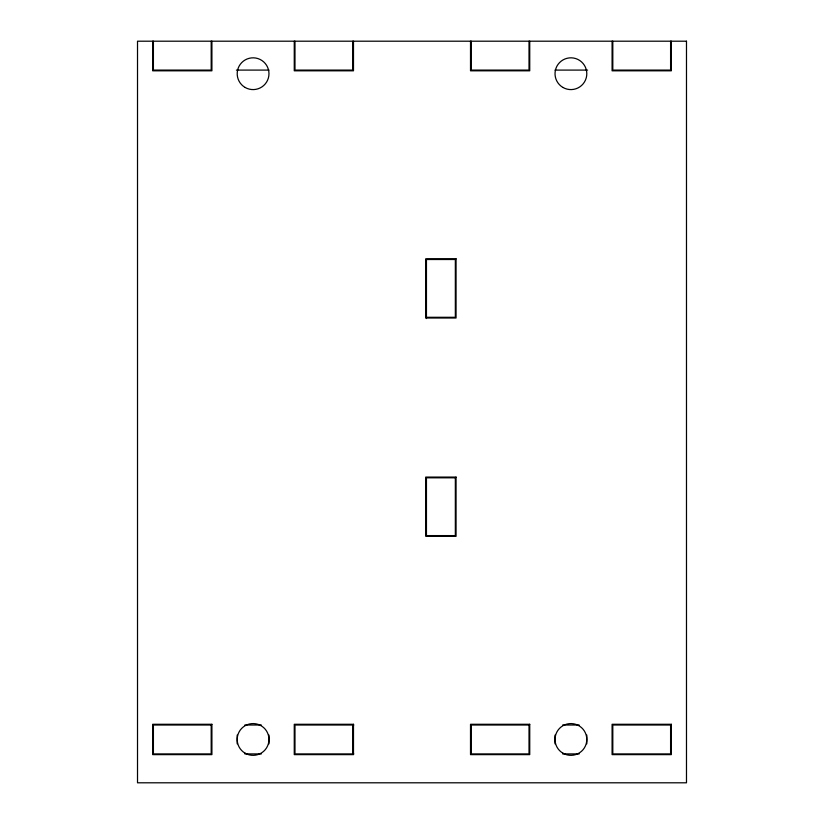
<?xml version="1.0" encoding="UTF-8"?>
<svg xmlns="http://www.w3.org/2000/svg" width="824" height="824" viewBox="0 0 824 824"><rect width="100%" height="100%" fill="white"/><g stroke="black" fill="none" stroke-linecap="round" stroke-linejoin="round"><path stroke-width="1.24" d="M236.395 70.091L268.974 70.091M555.026 70.091L587.605 70.091M426.451 317.292L455.342 317.292L455.342 259.508L426.451 259.508L426.451 318.558M244.821 725.017L261.352 725.017M353.774 725.017L294.982 725.017L294.982 753.909L353.774 753.909M562.648 725.017L579.179 725.017M244.821 753.909L261.352 753.909M562.648 753.909L579.179 753.909M671.323 41.2L671.323 70.812L612.088 70.812L612.088 41.2M670.592 41.2L670.592 70.091L612.809 70.091L612.809 41.2M586.801 735.059L586.801 743.856M555.026 735.059L555.026 743.856M529.739 41.2L529.739 70.812L470.514 70.812L470.514 41.2M529.018 41.2L529.018 70.091L471.235 70.091L471.235 41.2M353.486 41.2L353.486 70.812L294.261 70.812L294.261 41.2M352.765 41.2L352.765 70.091L294.982 70.091L294.982 41.2M352.765 725.017L352.765 753.909M268.974 735.059L268.974 743.856M237.199 735.059L237.199 743.856M211.912 41.2L211.912 70.812L152.677 70.812L152.677 41.2M211.191 41.2L211.191 70.091L153.408 70.091L153.408 41.2M686.485 41.2L137.515 41.2L137.515 782.8L686.485 782.8L686.485 41.2M456.063 258.788L425.72 258.788L425.72 318.012L456.063 318.012L456.063 258.788M456.063 477.086L425.72 477.086L425.72 536.321L456.063 536.321L456.063 477.086M455.342 477.817L426.451 477.817L426.451 535.6L455.342 535.6L455.342 477.817M211.912 724.286L152.677 724.286L152.677 754.63L211.912 754.63L211.912 724.286M353.486 724.286L294.261 724.286L294.261 754.63L353.486 754.63L353.486 724.286M529.739 724.286L470.514 724.286L470.514 754.63L529.739 754.63L529.739 724.286M671.323 724.286L612.088 724.286L612.088 754.63L671.323 754.63L671.323 724.286M211.191 725.017L153.408 725.017L153.408 753.909L211.191 753.909L211.191 725.017M529.018 725.017L471.235 725.017L471.235 753.909L529.018 753.909L529.018 725.017M670.592 725.017L612.809 725.017L612.809 753.909L670.592 753.909L670.592 725.017M245.14 753.218A15.893 15.893 0 0 0 268.974 739.458A15.893 15.893 0 0 0 245.14 725.697A15.893 15.893 0 0 0 245.14 753.218M562.967 753.218A15.893 15.893 0 0 0 586.801 739.458A15.893 15.893 0 0 0 562.967 725.697A15.893 15.893 0 0 0 562.967 753.218M245.14 87.468A15.893 15.893 0 0 0 268.974 73.707A15.893 15.893 0 0 0 245.14 59.946A15.893 15.893 0 0 0 245.14 87.468M562.967 87.468A15.893 15.893 0 0 0 586.801 73.707A15.893 15.893 0 0 0 562.967 59.946A15.893 15.893 0 0 0 562.967 87.468"/></g></svg>
